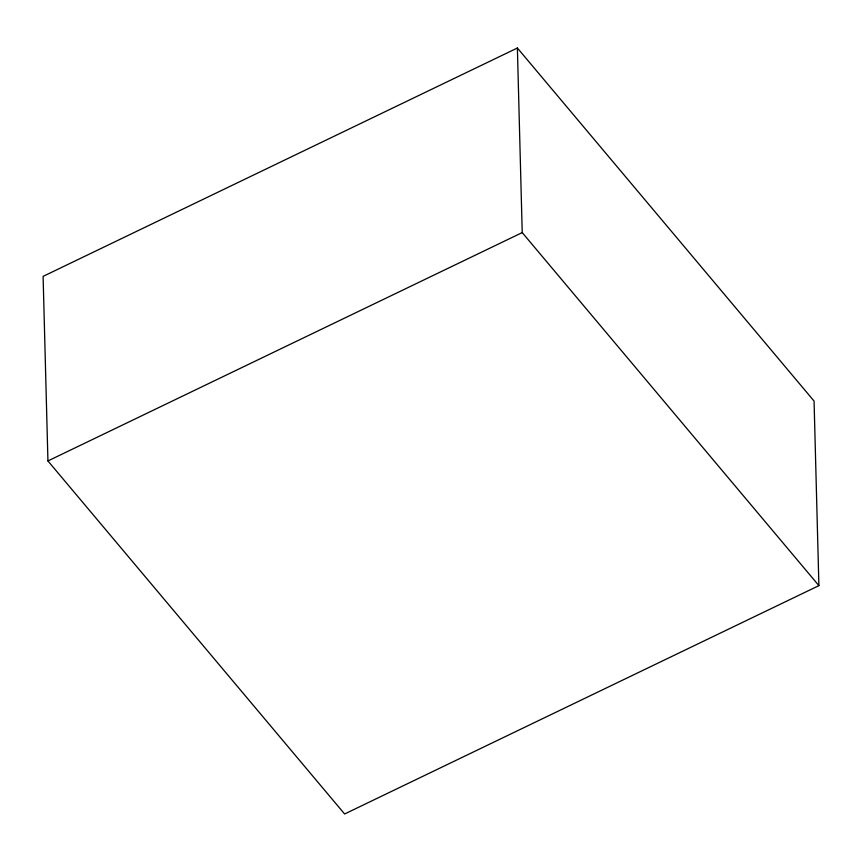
<?xml version="1.0" encoding="UTF-8"?>
<svg xmlns="http://www.w3.org/2000/svg" width="862" height="862" viewBox="0 0 862 862"><rect width="100%" height="100%" fill="white"/><g stroke="black" fill="none" stroke-linecap="round" stroke-linejoin="round"><path stroke-width="1.29" d="M517.383 48.013L43.1 276.368L47.938 460.944L344.617 813.987L818.9 585.632L814.062 401.056L517.383 48.013L522.221 232.589L818.9 585.632M47.938 460.944L522.221 232.589"/></g></svg>
